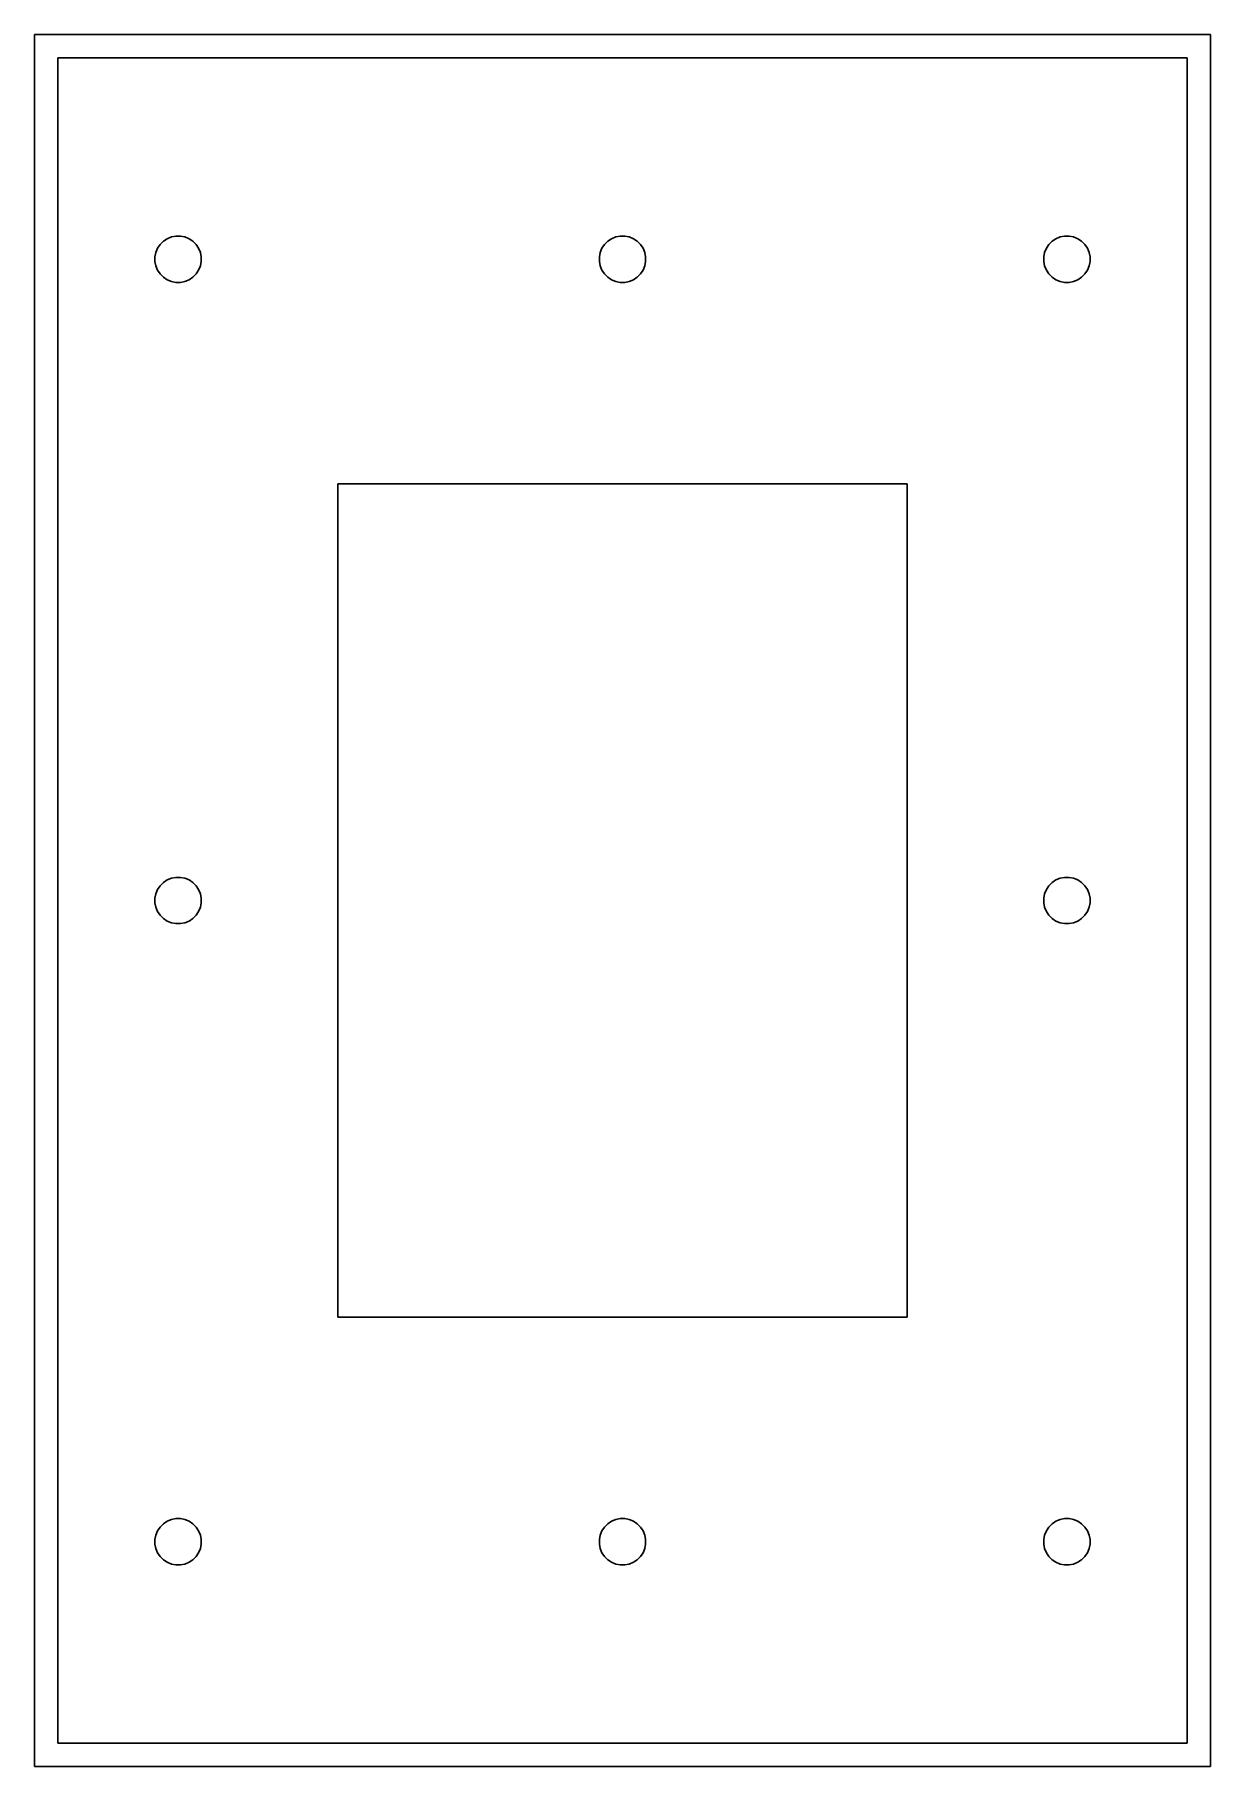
# Model space of a CAD drawing. Header units: metres. Extents: x -64 to 64, y -94 to 94.
import ezdxf

# ---------------------------------------------------------------- set-up
doc = ezdxf.new("R2010")
doc.units = ezdxf.units.M

msp = doc.modelspace()

# ---------------------------------------------------------------- linework, layer by layer
for p, q in [((63.5, 93.5), (-63.5, 93.5)), ((-63.5, 93.5), (-63.5, -93.5)), ((63.5, -93.5), (63.5, 93.5)), ((-61, -91), (-61, 91)), ((-61, 91), (61, 91)), ((61, 91), (61, -91)), ((-49.5936, 71.1919), (-49.9419, 70.8436)), ((-49.1842, 71.4655), (-49.5936, 71.1919)), ((-48.7292, 71.6539), (-49.1842, 71.4655)), ((-48.2462, 71.75), (-48.7292, 71.6539)), ((-47.7538, 71.75), (-48.2462, 71.75)), ((-47.2708, 71.6539), (-47.7538, 71.75)), ((-46.8158, 71.4655), (-47.2708, 71.6539)), ((-46.4063, 71.1919), (-46.8158, 71.4655)), ((-46.0581, 70.8436), (-46.4063, 71.1919)), ((-1.59364, 71.1919), (-1.94186, 70.8436)), ((-1.18419, 71.4655), (-1.59364, 71.1919)), ((-0.729218, 71.6539), (-1.18419, 71.4655)), ((-0.246216, 71.75), (-0.729218, 71.6539)), ((0.246216, 71.75), (-0.246216, 71.75)), ((0.729218, 71.6539), (0.246216, 71.75)), ((1.18419, 71.4655), (0.729218, 71.6539)), ((1.59364, 71.1919), (1.18419, 71.4655)), ((1.94186, 70.8436), (1.59364, 71.1919)), ((46.4063, 71.1919), (46.0581, 70.8436)), ((46.8158, 71.4655), (46.4063, 71.1919)), ((47.2708, 71.6539), (46.8158, 71.4655)), ((47.7538, 71.75), (47.2708, 71.6539)), ((48.2462, 71.75), (47.7538, 71.75)), ((48.7292, 71.6539), (48.2462, 71.75)), ((49.1842, 71.4655), (48.7292, 71.6539)), ((49.5936, 71.1919), (49.1842, 71.4655)), ((49.9419, 70.8436), (49.5936, 71.1919)), ((-50.4039, 69.9792), (-50.5, 69.4962)), ((-50.5, 69.4962), (-50.5, 69.0038)), ((-50.2155, 70.4342), (-50.4039, 69.9792)), ((-49.9419, 70.8436), (-50.2155, 70.4342)), ((-45.7845, 70.4342), (-46.0581, 70.8436)), ((-45.5961, 69.9792), (-45.7845, 70.4342)), ((-45.5, 69.4962), (-45.5961, 69.9792)), ((-45.5, 69.0038), (-45.5, 69.4962)), ((-2.40392, 69.9792), (-2.5, 69.4962)), ((-2.5, 69.4962), (-2.5, 69.0038)), ((-2.21547, 70.4342), (-2.40392, 69.9792)), ((-1.94186, 70.8436), (-2.21547, 70.4342)), ((2.21547, 70.4342), (1.94186, 70.8436)), ((2.40392, 69.9792), (2.21547, 70.4342)), ((2.5, 69.4962), (2.40392, 69.9792)), ((2.49998, 69.0038), (2.5, 69.4962)), ((45.5961, 69.9792), (45.5, 69.4962)), ((45.5, 69.4962), (45.5, 69.0038)), ((45.7845, 70.4342), (45.5961, 69.9792)), ((46.0581, 70.8436), (45.7845, 70.4342)), ((50.2155, 70.4342), (49.9419, 70.8436)), ((50.4039, 69.9792), (50.2155, 70.4342)), ((50.5, 69.4962), (50.4039, 69.9792)), ((50.5, 69.0038), (50.5, 69.4962)), ((-50.5, 69.0038), (-50.4039, 68.5208)), ((-50.4039, 68.5208), (-50.2155, 68.0658)), ((-50.2155, 68.0658), (-49.9419, 67.6563)), ((-49.9419, 67.6563), (-49.5936, 67.3081)), ((-46.4063, 67.3081), (-46.0581, 67.6563)), ((-46.0581, 67.6563), (-45.7845, 68.0658)), ((-45.7845, 68.0658), (-45.5961, 68.5208)), ((-45.5961, 68.5208), (-45.5, 69.0038)), ((-2.5, 69.0038), (-2.40392, 68.5208)), ((-2.40392, 68.5208), (-2.21547, 68.0658)), ((-2.21547, 68.0658), (-1.94186, 67.6563)), ((-1.94186, 67.6563), (-1.59364, 67.3081)), ((1.59364, 67.3081), (1.94186, 67.6563)), ((1.94186, 67.6563), (2.21547, 68.0658)), ((2.21547, 68.0658), (2.40392, 68.5208)), ((2.40392, 68.5208), (2.49998, 69.0038)), ((45.5, 69.0038), (45.5961, 68.5208)), ((45.5961, 68.5208), (45.7845, 68.0658)), ((45.7845, 68.0658), (46.0581, 67.6563)), ((46.0581, 67.6563), (46.4063, 67.3081)), ((49.5936, 67.3081), (49.9419, 67.6563)), ((49.9419, 67.6563), (50.2155, 68.0658)), ((50.2155, 68.0658), (50.4039, 68.5208)), ((50.4039, 68.5208), (50.5, 69.0038)), ((-49.5936, 67.3081), (-49.1842, 67.0345)), ((-49.1842, 67.0345), (-48.7292, 66.8461)), ((-48.7292, 66.8461), (-48.2462, 66.75)), ((-48.2462, 66.75), (-47.7538, 66.75)), ((-47.7538, 66.75), (-47.2708, 66.8461)), ((-47.2708, 66.8461), (-46.8158, 67.0345)), ((-46.8158, 67.0345), (-46.4063, 67.3081)), ((-1.59364, 67.3081), (-1.18419, 67.0345)), ((-1.18419, 67.0345), (-0.729218, 66.8461)), ((-0.729218, 66.8461), (-0.246216, 66.75)), ((-0.246216, 66.75), (0.246216, 66.75)), ((0.246216, 66.75), (0.729218, 66.8461)), ((0.729218, 66.8461), (1.18419, 67.0345)), ((1.18419, 67.0345), (1.59364, 67.3081)), ((46.4063, 67.3081), (46.8158, 67.0345)), ((46.8158, 67.0345), (47.2708, 66.8461)), ((47.2708, 66.8461), (47.7538, 66.75)), ((47.7538, 66.75), (48.2462, 66.75)), ((48.2462, 66.75), (48.7292, 66.8461)), ((48.7292, 66.8461), (49.1842, 67.0345)), ((49.1842, 67.0345), (49.5936, 67.3081)), ((30.75, 45), (-30.75, 45)), ((-30.75, 45), (-30.75, -45)), ((30.75, -45), (30.75, 45)), ((-49.5936, 1.94186), (-49.9419, 1.59364)), ((-49.1842, 2.21547), (-49.5936, 1.94186)), ((-48.7292, 2.40392), (-49.1842, 2.21547)), ((-48.2462, 2.5), (-48.7292, 2.40392)), ((-47.7538, 2.5), (-48.2462, 2.5)), ((-47.2708, 2.40392), (-47.7538, 2.5)), ((-46.8158, 2.21547), (-47.2708, 2.40392)), ((-46.4063, 1.94186), (-46.8158, 2.21547)), ((-46.0581, 1.59364), (-46.4063, 1.94186)), ((46.4063, 1.94186), (46.0581, 1.59364)), ((46.8158, 2.21547), (46.4063, 1.94186)), ((47.2708, 2.40392), (46.8158, 2.21547)), ((47.7538, 2.5), (47.2708, 2.40392)), ((48.2462, 2.5), (47.7538, 2.5)), ((48.7292, 2.40392), (48.2462, 2.5)), ((49.1842, 2.21547), (48.7292, 2.40392)), ((49.5936, 1.94186), (49.1842, 2.21547)), ((49.9419, 1.59364), (49.5936, 1.94186)), ((-50.4039, 0.729218), (-50.5, 0.246216)), ((-50.5, 0.246216), (-50.5, -0.246216)), ((-50.2155, 1.18419), (-50.4039, 0.729218)), ((-49.9419, 1.59364), (-50.2155, 1.18419)), ((-45.7845, 1.18419), (-46.0581, 1.59364)), ((-45.5961, 0.729218), (-45.7845, 1.18419)), ((-45.5, 0.246216), (-45.5961, 0.729218)), ((-45.5, -0.246216), (-45.5, 0.246216)), ((45.5961, 0.729218), (45.5, 0.246216)), ((45.5, 0.246216), (45.5, -0.246216)), ((45.7845, 1.18419), (45.5961, 0.729218)), ((46.0581, 1.59364), (45.7845, 1.18419)), ((50.2155, 1.18419), (49.9419, 1.59364)), ((50.4039, 0.729218), (50.2155, 1.18419)), ((50.5, 0.246216), (50.4039, 0.729218)), ((50.5, -0.246216), (50.5, 0.246216)), ((-50.5, -0.246216), (-50.4039, -0.729218)), ((-50.4039, -0.729218), (-50.2155, -1.18419)), ((-50.2155, -1.18419), (-49.9419, -1.59364)), ((-49.9419, -1.59364), (-49.5936, -1.94186)), ((-46.4063, -1.94186), (-46.0581, -1.59364)), ((-46.0581, -1.59364), (-45.7845, -1.18419)), ((-45.7845, -1.18419), (-45.5961, -0.729218)), ((-45.5961, -0.729218), (-45.5, -0.246216)), ((45.5, -0.246216), (45.5961, -0.729218)), ((45.5961, -0.729218), (45.7845, -1.18419)), ((45.7845, -1.18419), (46.0581, -1.59364)), ((46.0581, -1.59364), (46.4063, -1.94186)), ((49.5936, -1.94186), (49.9419, -1.59364)), ((49.9419, -1.59364), (50.2155, -1.18419)), ((50.2155, -1.18419), (50.4039, -0.729218)), ((50.4039, -0.729218), (50.5, -0.246216)), ((-49.5936, -1.94186), (-49.1842, -2.21547)), ((-49.1842, -2.21547), (-48.7292, -2.40392)), ((-48.7292, -2.40392), (-48.2462, -2.49998)), ((-48.2462, -2.49998), (-47.7538, -2.5)), ((-47.7538, -2.5), (-47.2708, -2.40392)), ((-47.2708, -2.40392), (-46.8158, -2.21547)), ((-46.8158, -2.21547), (-46.4063, -1.94186)), ((46.4063, -1.94186), (46.8158, -2.21547)), ((46.8158, -2.21547), (47.2708, -2.40392)), ((47.2708, -2.40392), (47.7538, -2.49998)), ((47.7538, -2.49998), (48.2462, -2.5)), ((48.2462, -2.5), (48.7292, -2.40392)), ((48.7292, -2.40392), (49.1842, -2.21547)), ((49.1842, -2.21547), (49.5936, -1.94186)), ((-30.75, -45), (30.75, -45)), ((-49.5936, -67.3081), (-49.9419, -67.6563)), ((-49.1842, -67.0345), (-49.5936, -67.3081)), ((-48.7292, -66.8461), (-49.1842, -67.0345)), ((-48.2462, -66.75), (-48.7292, -66.8461)), ((-47.7538, -66.75), (-48.2462, -66.75)), ((-47.2708, -66.8461), (-47.7538, -66.75)), ((-46.8158, -67.0345), (-47.2708, -66.8461)), ((-46.4063, -67.3081), (-46.8158, -67.0345)), ((-46.0581, -67.6563), (-46.4063, -67.3081)), ((-1.59364, -67.3081), (-1.94186, -67.6563)), ((-1.18419, -67.0345), (-1.59364, -67.3081)), ((-0.729218, -66.8461), (-1.18419, -67.0345)), ((-0.246216, -66.75), (-0.729218, -66.8461)), ((0.246216, -66.75), (-0.246216, -66.75)), ((0.729218, -66.8461), (0.246216, -66.75)), ((1.18419, -67.0345), (0.729218, -66.8461)), ((1.59364, -67.3081), (1.18419, -67.0345)), ((1.94186, -67.6563), (1.59364, -67.3081)), ((46.4063, -67.3081), (46.0581, -67.6563)), ((46.8158, -67.0345), (46.4063, -67.3081)), ((47.2708, -66.8461), (46.8158, -67.0345)), ((47.7538, -66.75), (47.2708, -66.8461)), ((48.2462, -66.75), (47.7538, -66.75)), ((48.7292, -66.8461), (48.2462, -66.75)), ((49.1842, -67.0345), (48.7292, -66.8461)), ((49.5936, -67.3081), (49.1842, -67.0345)), ((49.9419, -67.6563), (49.5936, -67.3081)), ((-50.4039, -68.5208), (-50.5, -69.0038)), ((-50.5, -69.0038), (-50.5, -69.4962)), ((-50.2155, -68.0658), (-50.4039, -68.5208)), ((-49.9419, -67.6563), (-50.2155, -68.0658)), ((-45.7845, -68.0658), (-46.0581, -67.6563)), ((-45.5961, -68.5208), (-45.7845, -68.0658)), ((-45.5, -69.0038), (-45.5961, -68.5208)), ((-45.5, -69.4962), (-45.5, -69.0038)), ((-2.40392, -68.5208), (-2.5, -69.0038)), ((-2.5, -69.0038), (-2.5, -69.4962)), ((-2.21547, -68.0658), (-2.40392, -68.5208)), ((-1.94186, -67.6563), (-2.21547, -68.0658)), ((2.21547, -68.0658), (1.94186, -67.6563)), ((2.40392, -68.5208), (2.21547, -68.0658)), ((2.5, -69.0038), (2.40392, -68.5208)), ((2.49998, -69.4962), (2.5, -69.0038)), ((45.5961, -68.5208), (45.5, -69.0038)), ((45.5, -69.0038), (45.5, -69.4962)), ((45.7845, -68.0658), (45.5961, -68.5208)), ((46.0581, -67.6563), (45.7845, -68.0658)), ((50.2155, -68.0658), (49.9419, -67.6563)), ((50.4039, -68.5208), (50.2155, -68.0658)), ((50.5, -69.0038), (50.4039, -68.5208)), ((50.5, -69.4962), (50.5, -69.0038)), ((-50.5, -69.4962), (-50.4039, -69.9792)), ((-50.4039, -69.9792), (-50.2155, -70.4342)), ((-50.2155, -70.4342), (-49.9419, -70.8436)), ((-49.9419, -70.8436), (-49.5936, -71.1919)), ((-46.4063, -71.1919), (-46.0581, -70.8436)), ((-46.0581, -70.8436), (-45.7845, -70.4342)), ((-45.7845, -70.4342), (-45.5961, -69.9792)), ((-45.5961, -69.9792), (-45.5, -69.4962)), ((-2.5, -69.4962), (-2.40392, -69.9792)), ((-2.40392, -69.9792), (-2.21547, -70.4342)), ((-2.21547, -70.4342), (-1.94186, -70.8436)), ((-1.94186, -70.8436), (-1.59364, -71.1919)), ((1.59364, -71.1919), (1.94186, -70.8436)), ((1.94186, -70.8436), (2.21547, -70.4342)), ((2.21547, -70.4342), (2.40392, -69.9792)), ((2.40392, -69.9792), (2.49998, -69.4962)), ((45.5, -69.4962), (45.5961, -69.9792)), ((45.5961, -69.9792), (45.7845, -70.4342)), ((45.7845, -70.4342), (46.0581, -70.8436)), ((46.0581, -70.8436), (46.4063, -71.1919)), ((49.5936, -71.1919), (49.9419, -70.8436)), ((49.9419, -70.8436), (50.2155, -70.4342)), ((50.2155, -70.4342), (50.4039, -69.9792)), ((50.4039, -69.9792), (50.5, -69.4962)), ((-49.5936, -71.1919), (-49.1842, -71.4655)), ((-49.1842, -71.4655), (-48.7292, -71.6539)), ((-48.7292, -71.6539), (-48.2462, -71.75)), ((-48.2462, -71.75), (-47.7538, -71.75)), ((-47.7538, -71.75), (-47.2708, -71.6539)), ((-47.2708, -71.6539), (-46.8158, -71.4655)), ((-46.8158, -71.4655), (-46.4063, -71.1919)), ((-1.59364, -71.1919), (-1.18419, -71.4655)), ((-1.18419, -71.4655), (-0.729218, -71.6539)), ((-0.729218, -71.6539), (-0.246216, -71.75)), ((-0.246216, -71.75), (0.246216, -71.75)), ((0.246216, -71.75), (0.729218, -71.6539)), ((0.729218, -71.6539), (1.18419, -71.4655)), ((1.18419, -71.4655), (1.59364, -71.1919)), ((46.4063, -71.1919), (46.8158, -71.4655)), ((46.8158, -71.4655), (47.2708, -71.6539)), ((47.2708, -71.6539), (47.7538, -71.75)), ((47.7538, -71.75), (48.2462, -71.75)), ((48.2462, -71.75), (48.7292, -71.6539)), ((48.7292, -71.6539), (49.1842, -71.4655)), ((49.1842, -71.4655), (49.5936, -71.1919)), ((61, -91), (-61, -91)), ((-63.5, -93.5), (63.5, -93.5))]:
    msp.add_line(p, q)

doc.saveas('drawing.dxf')
